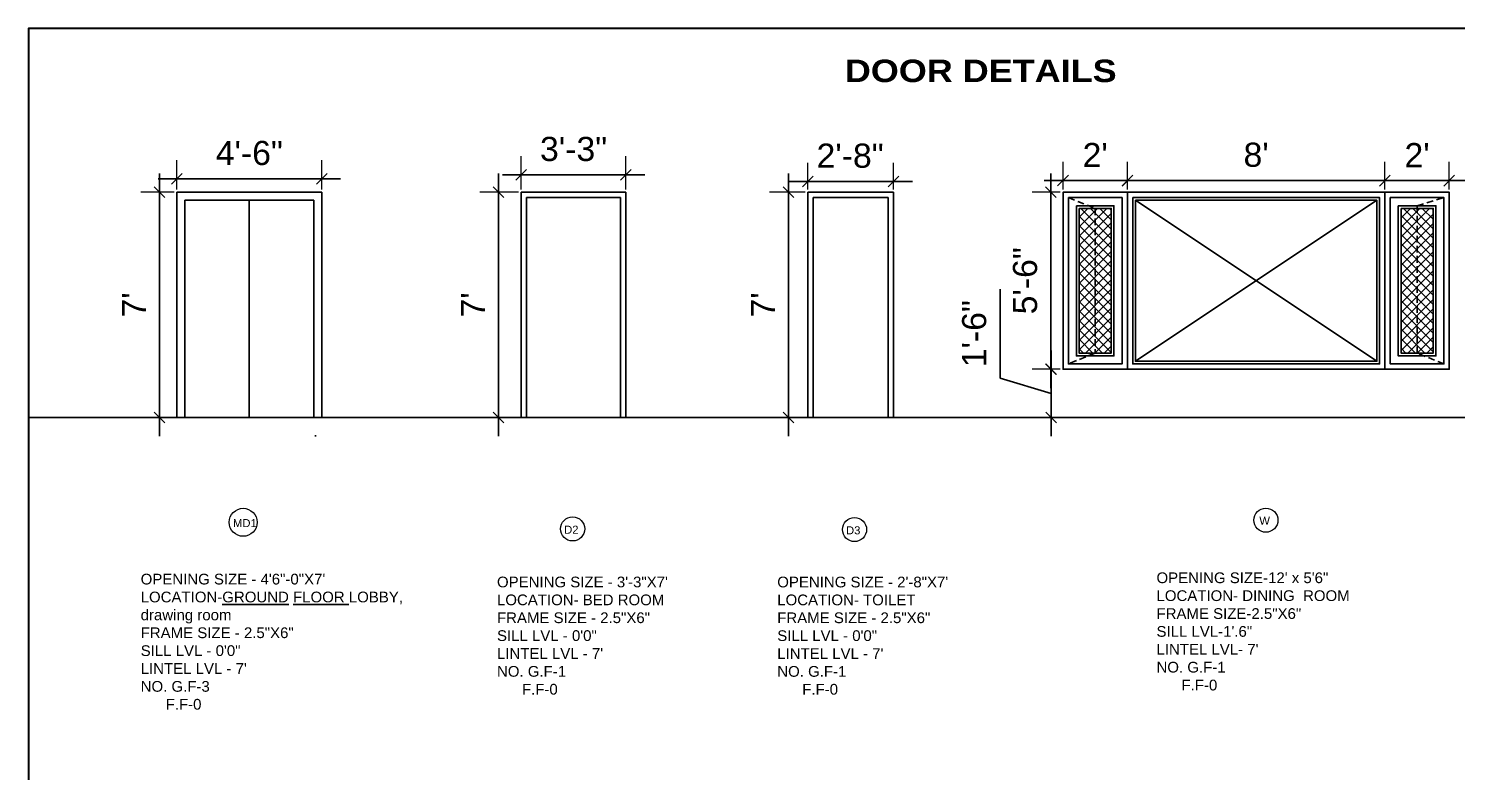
# Model space of a CAD drawing. Header units: inches. Extents: x 127248 to 130601, y 247968 to 250486.
# Drawn here: x 128430 to 128963, y 248262 to 248540 of the extents above; entities that cross this region are included whole.
import ezdxf

# ---------------------------------------------------------------- set-up
doc = ezdxf.new("R2010")
doc.units = ezdxf.units.IN
doc.header["$LTSCALE"] = 10
doc.header["$MEASUREMENT"] = 0
doc.header["$PDMODE"] = 35
doc.linetypes.add('DASHED2', pattern=[0.375, 0.25, -0.125])
doc.layers.get('0').update_dxf_attribs({"linetype": 'CONTINUOUS'})
doc.layers.get('Defpoints').update_dxf_attribs({"linetype": 'CONTINUOUS'})
doc.layers.add('DEFAULT COPY', color=7, linetype='CONTINUOUS')
for name, color, linetype, lineweight in [('dim', 7, 'CONTINUOUS', 13), ('FORMAT', 7, 'CONTINUOUS', 60), ('TEXT', 254, 'CONTINUOUS', 25), ('walls', 7, 'CONTINUOUS', 15)]:
    doc.layers.add(name, color=color, linetype=linetype, lineweight=lineweight)
doc.layers.add('dimention', color=7, linetype='CONTINUOUS', lineweight=9, true_color=0x242424)
doc.styles.add('10', font='arial.ttf', dxfattribs={"height": 9})
doc.styles.get("Standard").update_dxf_attribs({"font": 'arial.ttf', "height": 12})
doc.dimstyles.new('10', dxfattribs={"dimtxt": 6, "dimasz": 4, "dimexe": 7, "dimexo": 1, "dimgap": 5, "dimtad": 1, "dimdec": 0, "dimzin": 0, "dimdsep": 46, "dimlunit": 4, "dimtxsty": '10', "dimblk": 'OBLIQUE', "dimcen": 10, "dimdle": 7, "dimclre": 8, "dimadec": 0, "dimazin": 0, "dimtfac": 10, "dimtdec": 0, "dimtofl": 0, "dimtmove": 0, "dimatfit": 3, "dimfxl": 1, "dimtolj": 1, "dimtzin": 0, "dimlwe": 15, "dimarcsym": 0})

# ---------------------------------------------------------------- blocks, each defined once
blk = doc.blocks.new('_Oblique')
at = {"color": 0, "linetype": 'ByBlock', "lineweight": -2}
blk.add_line((-0.5, -0.5), (0.5, 0.5), dxfattribs=at)
blk = doc.blocks.new('*D115')
at = {"layer": 'Defpoints', "color": 0, "linetype": 'Continuous', "transparency": 16777216}
for p in [(128539.74, 248483.44), (128485.74, 248478.44), (128539.74, 248478.44)]:
    blk.add_point(p, dxfattribs=at)
at = {"layer": 'dimention', "color": 8, "linetype": 'Continuous', "lineweight": 15, "transparency": 16777216}
for p, q in [((128485.74, 248479.44), (128485.74, 248490.44)), ((128539.74, 248479.44), (128539.74, 248490.44))]:
    blk.add_line(p, q, dxfattribs=at)
at = {"layer": 'dimention', "color": 0, "linetype": 'Continuous', "lineweight": -2, "transparency": 16777216}
blk.add_line((128478.74, 248483.44), (128546.74, 248483.44), dxfattribs=at)
at = {"layer": 'dimention', "color": 0, "linetype": 'Continuous', "lineweight": -2, "transparency": 16777216, "xscale": 4, "yscale": 4, "zscale": 4, "rotation": 180}
blk.add_blockref('_Oblique', (128485.74, 248483.44), dxfattribs=at)
at = {"layer": 'dimention', "color": 0, "linetype": 'Continuous', "lineweight": -2, "transparency": 16777216, "xscale": 4, "yscale": 4, "zscale": 4}
blk.add_blockref('_Oblique', (128539.74, 248483.44), dxfattribs=at)
at = {"layer": 'dimention', "color": 0, "linetype": 'Continuous', "transparency": 16777216, "insert": (128512.74, 248493.04), "char_height": 9, "attachment_point": 5, "style": '10'}
blk.add_mtext('\\A1;4\'-6"', dxfattribs=at)
blk = doc.blocks.new('*D116')
at = {"layer": 'Defpoints', "color": 0, "linetype": 'Continuous', "transparency": 16777216}
for p in [(128485.74, 248478.44), (128479.24, 248394.44), (128479.24, 248394.44)]:
    blk.add_point(p, dxfattribs=at)
at = {"layer": 'dimention', "color": 0, "linetype": 'Continuous', "lineweight": -2, "transparency": 16777216}
blk.add_line((128479.24, 248485.44), (128479.24, 248387.44), dxfattribs=at)
at = {"layer": 'dimention', "color": 8, "linetype": 'Continuous', "lineweight": 15, "transparency": 16777216}
for p, q in [((128484.74, 248478.44), (128472.24, 248478.44)), ((128478.24, 248394.44), (128472.24, 248394.44))]:
    blk.add_line(p, q, dxfattribs=at)
at = {"layer": 'dimention', "color": 0, "linetype": 'Continuous', "lineweight": -2, "transparency": 16777216, "xscale": 4, "yscale": 4, "zscale": 4}
for p, rotation in [((128479.24, 248478.44), 90), ((128479.24, 248394.44), 270)]:
    blk.add_blockref('_Oblique', p, dxfattribs=dict(at, rotation=rotation))
at = {"layer": 'dimention', "color": 0, "linetype": 'Continuous', "transparency": 16777216, "insert": (128469.74, 248436.44), "char_height": 9, "attachment_point": 5, "rotation": 90, "style": '10'}
blk.add_mtext("\\A1;7'", dxfattribs=at)
blk = doc.blocks.new('*D117')
at = {"layer": 'Defpoints', "color": 0, "linetype": 'Continuous', "transparency": 16777216}
for p in [(128653.13, 248484.94), (128614.13, 248478.44), (128653.13, 248478.44)]:
    blk.add_point(p, dxfattribs=at)
at = {"layer": 'dimention', "color": 8, "linetype": 'Continuous', "lineweight": 15, "transparency": 16777216}
for p, q in [((128614.13, 248479.44), (128614.13, 248491.94)), ((128653.13, 248479.44), (128653.13, 248491.94))]:
    blk.add_line(p, q, dxfattribs=at)
at = {"layer": 'dimention', "color": 0, "linetype": 'Continuous', "lineweight": -2, "transparency": 16777216}
blk.add_line((128607.13, 248484.94), (128660.13, 248484.94), dxfattribs=at)
at = {"layer": 'dimention', "color": 0, "linetype": 'Continuous', "lineweight": -2, "transparency": 16777216, "xscale": 4, "yscale": 4, "zscale": 4, "rotation": 180}
blk.add_blockref('_Oblique', (128614.13, 248484.94), dxfattribs=at)
at = {"layer": 'dimention', "color": 0, "linetype": 'Continuous', "lineweight": -2, "transparency": 16777216, "xscale": 4, "yscale": 4, "zscale": 4}
blk.add_blockref('_Oblique', (128653.13, 248484.94), dxfattribs=at)
at = {"layer": 'dimention', "color": 0, "linetype": 'Continuous', "transparency": 16777216, "insert": (128633.63, 248494.54), "char_height": 9, "attachment_point": 5, "style": '10'}
blk.add_mtext('\\A1;3\'-3"', dxfattribs=at)
blk = doc.blocks.new('*D118')
at = {"layer": 'Defpoints', "color": 0, "linetype": 'Continuous', "transparency": 16777216}
for p in [(128614.13, 248478.44), (128605.63, 248394.44), (128614.13, 248394.44)]:
    blk.add_point(p, dxfattribs=at)
at = {"layer": 'dimention', "color": 0, "linetype": 'Continuous', "lineweight": -2, "transparency": 16777216}
blk.add_line((128605.63, 248485.44), (128605.63, 248387.44), dxfattribs=at)
at = {"layer": 'dimention', "color": 8, "linetype": 'Continuous', "lineweight": 15, "transparency": 16777216}
for p, q in [((128613.13, 248478.44), (128598.63, 248478.44)), ((128613.13, 248394.44), (128598.63, 248394.44))]:
    blk.add_line(p, q, dxfattribs=at)
at = {"layer": 'dimention', "color": 0, "linetype": 'Continuous', "lineweight": -2, "transparency": 16777216, "xscale": 4, "yscale": 4, "zscale": 4}
for p, rotation in [((128605.63, 248478.44), 90), ((128605.63, 248394.44), 270)]:
    blk.add_blockref('_Oblique', p, dxfattribs=dict(at, rotation=rotation))
at = {"layer": 'dimention', "color": 0, "linetype": 'Continuous', "transparency": 16777216, "insert": (128596.13, 248436.44), "char_height": 9, "attachment_point": 5, "rotation": 90, "style": '10'}
blk.add_mtext("\\A1;7'", dxfattribs=at)
blk = doc.blocks.new('*D119')
at = {"layer": 'Defpoints', "color": 0, "linetype": 'Continuous', "transparency": 16777216}
for p in [(128720.91, 248478.44), (128752.91, 248482.44), (128752.91, 248478.44)]:
    blk.add_point(p, dxfattribs=at)
at = {"layer": 'dimention', "color": 8, "linetype": 'Continuous', "lineweight": 15, "transparency": 16777216}
for p, q in [((128720.91, 248479.44), (128720.91, 248489.44)), ((128752.91, 248479.44), (128752.91, 248489.44))]:
    blk.add_line(p, q, dxfattribs=at)
at = {"layer": 'dimention', "color": 0, "linetype": 'Continuous', "lineweight": -2, "transparency": 16777216}
blk.add_line((128713.91, 248482.44), (128759.91, 248482.44), dxfattribs=at)
at = {"layer": 'dimention', "color": 0, "linetype": 'Continuous', "lineweight": -2, "transparency": 16777216, "xscale": 4, "yscale": 4, "zscale": 4, "rotation": 180}
blk.add_blockref('_Oblique', (128720.91, 248482.44), dxfattribs=at)
at = {"layer": 'dimention', "color": 0, "linetype": 'Continuous', "lineweight": -2, "transparency": 16777216, "xscale": 4, "yscale": 4, "zscale": 4}
blk.add_blockref('_Oblique', (128752.91, 248482.44), dxfattribs=at)
at = {"layer": 'dimention', "color": 0, "linetype": 'Continuous', "transparency": 16777216, "insert": (128736.72, 248492.04), "char_height": 9, "attachment_point": 5, "style": '10'}
blk.add_mtext('\\A1;2\'-8"', dxfattribs=at)
blk = doc.blocks.new('*D120')
at = {"layer": 'Defpoints', "color": 0, "linetype": 'Continuous', "transparency": 16777216}
for p in [(128720.91, 248478.44), (128713.72, 248394.44), (128720.91, 248394.44)]:
    blk.add_point(p, dxfattribs=at)
at = {"layer": 'dimention', "color": 0, "linetype": 'Continuous', "lineweight": -2, "transparency": 16777216}
blk.add_line((128713.72, 248485.44), (128713.72, 248387.44), dxfattribs=at)
at = {"layer": 'dimention', "color": 8, "linetype": 'Continuous', "lineweight": 15, "transparency": 16777216}
for p, q in [((128719.91, 248478.44), (128706.72, 248478.44)), ((128719.91, 248394.44), (128706.72, 248394.44))]:
    blk.add_line(p, q, dxfattribs=at)
at = {"layer": 'dimention', "color": 0, "linetype": 'Continuous', "lineweight": -2, "transparency": 16777216, "xscale": 4, "yscale": 4, "zscale": 4}
for p, rotation in [((128713.72, 248478.44), 90), ((128713.72, 248394.44), 270)]:
    blk.add_blockref('_Oblique', p, dxfattribs=dict(at, rotation=rotation))
at = {"layer": 'dimention', "color": 0, "linetype": 'Continuous', "transparency": 16777216, "insert": (128704.22, 248436.44), "char_height": 9, "attachment_point": 5, "rotation": 90, "style": '10'}
blk.add_mtext("\\A1;7'", dxfattribs=at)
blk = doc.blocks.new('*D127')
at = {"layer": 'Defpoints', "color": 0, "linetype": 'Continuous', "transparency": 16777216}
for p in [(128816.08, 248478.44), (128840.08, 248482.82), (128840.08, 248478.44)]:
    blk.add_point(p, dxfattribs=at)
at = {"layer": 'dimention', "color": 8, "linetype": 'Continuous', "lineweight": 15, "transparency": 16777216}
for p, q in [((128816.08, 248479.44), (128816.08, 248489.82)), ((128840.08, 248479.44), (128840.08, 248489.82))]:
    blk.add_line(p, q, dxfattribs=at)
at = {"layer": 'dimention', "color": 0, "linetype": 'Continuous', "lineweight": -2, "transparency": 16777216}
blk.add_line((128809.08, 248482.82), (128847.08, 248482.82), dxfattribs=at)
at = {"layer": 'dimention', "color": 0, "linetype": 'Continuous', "lineweight": -2, "transparency": 16777216, "xscale": 4, "yscale": 4, "zscale": 4, "rotation": 180}
blk.add_blockref('_Oblique', (128816.08, 248482.82), dxfattribs=at)
at = {"layer": 'dimention', "color": 0, "linetype": 'Continuous', "lineweight": -2, "transparency": 16777216, "xscale": 4, "yscale": 4, "zscale": 4}
blk.add_blockref('_Oblique', (128840.08, 248482.82), dxfattribs=at)
at = {"layer": 'dimention', "color": 0, "linetype": 'Continuous', "transparency": 16777216, "insert": (128828.08, 248492.34), "char_height": 9, "attachment_point": 5, "style": '10'}
blk.add_mtext("\\A1;2'", dxfattribs=at)
blk = doc.blocks.new('*D128')
at = {"layer": 'Defpoints', "color": 0, "linetype": 'Continuous', "transparency": 16777216}
for p in [(128936.08, 248478.44), (128960.08, 248482.78), (128960.08, 248478.44)]:
    blk.add_point(p, dxfattribs=at)
at = {"layer": 'dimention', "color": 8, "linetype": 'Continuous', "lineweight": 15, "transparency": 16777216}
for p, q in [((128936.08, 248479.44), (128936.08, 248489.78)), ((128960.08, 248479.44), (128960.08, 248489.78))]:
    blk.add_line(p, q, dxfattribs=at)
at = {"layer": 'dimention', "color": 0, "linetype": 'Continuous', "lineweight": -2, "transparency": 16777216}
blk.add_line((128929.08, 248482.78), (128967.08, 248482.78), dxfattribs=at)
at = {"layer": 'dimention', "color": 0, "linetype": 'Continuous', "lineweight": -2, "transparency": 16777216, "xscale": 4, "yscale": 4, "zscale": 4, "rotation": 180}
blk.add_blockref('_Oblique', (128936.08, 248482.78), dxfattribs=at)
at = {"layer": 'dimention', "color": 0, "linetype": 'Continuous', "lineweight": -2, "transparency": 16777216, "xscale": 4, "yscale": 4, "zscale": 4}
blk.add_blockref('_Oblique', (128960.08, 248482.78), dxfattribs=at)
at = {"layer": 'dimention', "color": 0, "linetype": 'Continuous', "transparency": 16777216, "insert": (128948.08, 248492.3), "char_height": 9, "attachment_point": 5, "style": '10'}
blk.add_mtext("\\A1;2'", dxfattribs=at)
blk = doc.blocks.new('*D129')
at = {"layer": 'Defpoints', "color": 0, "linetype": 'Continuous', "transparency": 16777216}
for p in [(128840.08, 248478.44), (128936.08, 248482.78), (128936.08, 248478.44)]:
    blk.add_point(p, dxfattribs=at)
at = {"layer": 'dimention', "color": 8, "linetype": 'Continuous', "lineweight": 15, "transparency": 16777216}
for p, q in [((128840.08, 248479.44), (128840.08, 248489.78)), ((128936.08, 248479.44), (128936.08, 248489.78))]:
    blk.add_line(p, q, dxfattribs=at)
at = {"layer": 'dimention', "color": 0, "linetype": 'Continuous', "lineweight": -2, "transparency": 16777216}
blk.add_line((128833.08, 248482.78), (128943.08, 248482.78), dxfattribs=at)
at = {"layer": 'dimention', "color": 0, "linetype": 'Continuous', "lineweight": -2, "transparency": 16777216, "xscale": 4, "yscale": 4, "zscale": 4, "rotation": 180}
blk.add_blockref('_Oblique', (128840.08, 248482.78), dxfattribs=at)
at = {"layer": 'dimention', "color": 0, "linetype": 'Continuous', "lineweight": -2, "transparency": 16777216, "xscale": 4, "yscale": 4, "zscale": 4}
blk.add_blockref('_Oblique', (128936.08, 248482.78), dxfattribs=at)
at = {"layer": 'dimention', "color": 0, "linetype": 'Continuous', "transparency": 16777216, "insert": (128888.08, 248492.38), "char_height": 9, "attachment_point": 5, "style": '10'}
blk.add_mtext("\\A1;8'", dxfattribs=at)
blk = doc.blocks.new('*D130')
at = {"layer": 'Defpoints', "color": 0, "linetype": 'Continuous', "transparency": 16777216}
for p in [(128816.08, 248478.44), (128811.56, 248412.44), (128816.08, 248412.44)]:
    blk.add_point(p, dxfattribs=at)
at = {"layer": 'dimention', "color": 0, "linetype": 'Continuous', "lineweight": -2, "transparency": 16777216}
blk.add_line((128811.56, 248485.44), (128811.56, 248405.44), dxfattribs=at)
at = {"layer": 'dimention', "color": 8, "linetype": 'Continuous', "lineweight": 15, "transparency": 16777216}
for p, q in [((128815.08, 248478.44), (128804.56, 248478.44)), ((128815.08, 248412.44), (128804.56, 248412.44))]:
    blk.add_line(p, q, dxfattribs=at)
at = {"layer": 'dimention', "color": 0, "linetype": 'Continuous', "lineweight": -2, "transparency": 16777216, "xscale": 4, "yscale": 4, "zscale": 4}
for p, rotation in [((128811.56, 248478.44), 90), ((128811.56, 248412.44), 270)]:
    blk.add_blockref('_Oblique', p, dxfattribs=dict(at, rotation=rotation))
at = {"layer": 'dimention', "color": 0, "linetype": 'Continuous', "transparency": 16777216, "insert": (128801.97, 248445.44), "char_height": 9, "attachment_point": 5, "rotation": 90, "style": '10'}
blk.add_mtext('\\A1;5\'-6"', dxfattribs=at)
blk = doc.blocks.new('*D140')
at = {"layer": 'Defpoints', "color": 0, "linetype": 'Continuous', "transparency": 16777216}
for p in [(128816.08, 248412.44), (128811.69, 248394.44), (128818.08, 248394.44)]:
    blk.add_point(p, dxfattribs=at)
at = {"layer": 'dimention', "color": 0, "linetype": 'Continuous', "lineweight": -2, "transparency": 16777216}
for p, q in [((128792.6, 248409.17), (128792.6, 248442.25)), ((128811.69, 248419.44), (128811.69, 248387.44)), ((128811.69, 248403.44), (128792.6, 248409.17))]:
    blk.add_line(p, q, dxfattribs=at)
at = {"layer": 'dimention', "color": 8, "linetype": 'Continuous', "lineweight": 15, "transparency": 16777216}
for p, q in [((128815.08, 248412.44), (128804.69, 248412.44)), ((128817.08, 248394.44), (128804.69, 248394.44))]:
    blk.add_line(p, q, dxfattribs=at)
at = {"layer": 'dimention', "color": 0, "linetype": 'Continuous', "lineweight": -2, "transparency": 16777216, "xscale": 4, "yscale": 4, "zscale": 4}
for p, rotation in [((128811.69, 248412.44), 90), ((128811.69, 248394.44), 270)]:
    blk.add_blockref('_Oblique', p, dxfattribs=dict(at, rotation=rotation))
at = {"layer": 'dimention', "color": 0, "linetype": 'Continuous', "transparency": 16777216, "insert": (128783, 248425.71), "char_height": 9, "attachment_point": 5, "rotation": 90, "style": '10'}
blk.add_mtext('\\A1;1\'-6"', dxfattribs=at)

msp = doc.modelspace()

# ---------------------------------------------------------------- hatches: boundary and pattern name
at = {"layer": 'TEXT'}
h = msp.add_hatch(dxfattribs=at)
h.set_pattern_fill('ANSI37', color=256, scale=20, style=0)
h.set_pattern_definition([(45, (120.0196, -769.8757), (-1.767766953, 1.767766953), []), (135, (120.0196, -769.8757), (-1.767766953, -1.767766953), [])])
h.paths.add_polyline_path([(128822.08, 248472.44), (128834.08, 248472.44), (128834.08, 248418.44), (128822.08, 248418.44)])
h.paths.add_polyline_path([(128942.08, 248472.44), (128954.08, 248472.44), (128954.08, 248418.44), (128942.08, 248418.44)])

# ---------------------------------------------------------------- linework, layer by layer
at = {"layer": 'DEFAULT COPY', "color": 0, "lineweight": 25}
for p, q in [((128485.74, 248478.44), (128539.74, 248478.44)), ((128485.74, 248394.44), (128485.74, 248478.44)), ((128539.74, 248478.44), (128539.74, 248394.44)), ((128614.13, 248478.44), (128653.13, 248478.44)), ((128614.13, 248394.44), (128614.13, 248478.44)), ((128653.13, 248478.44), (128653.13, 248394.44)), ((128720.91, 248478.44), (128752.91, 248478.44)), ((128720.91, 248394.44), (128720.91, 248478.44)), ((128752.91, 248478.44), (128752.91, 248394.44)), ((128488.74, 248475.44), (128536.74, 248475.44)), ((128488.74, 248394.44), (128488.74, 248475.44)), ((128512.74, 248394.44), (128512.74, 248475.44)), ((128536.74, 248475.44), (128536.74, 248394.44)), ((128616.13, 248476.44), (128651.13, 248476.44)), ((128616.13, 248394.44), (128616.13, 248476.44)), ((128651.13, 248476.44), (128651.13, 248394.44)), ((128722.91, 248476.44), (128750.91, 248476.44)), ((128722.91, 248394.44), (128722.91, 248476.44)), ((128750.91, 248476.44), (128750.91, 248394.44)), ((128843.08, 248475.44), (128933.08, 248415.44)), ((128843.08, 248415.44), (128933.08, 248475.44)), ((128653.13, 248394.44), (128614.13, 248394.44)), ((128752.91, 248394.44), (128720.91, 248394.44))]:
    msp.add_line(p, q, dxfattribs=at)
at = {"layer": 'DEFAULT COPY', "color": 0, "linetype": 'DASHED2', "lineweight": 25}
for p, q in [((128818.08, 248476.44), (128828.08, 248472.44)), ((128828.08, 248472.44), (128828.08, 248418.44)), ((128948.08, 248473.44), (128958.08, 248476.44)), ((128948.08, 248418.44), (128948.08, 248473.44)), ((128828.08, 248418.44), (128818.08, 248414.44)), ((128958.08, 248414.44), (128948.08, 248418.44))]:
    msp.add_line(p, q, dxfattribs=at)
at = {"layer": 'DEFAULT COPY', "color": 0, "lineweight": 25}
msp.add_lwpolyline([(128840.08, 248412.44), (128816.08, 248412.44), (128816.08, 248478.44), (128840.08, 248478.44)], dxfattribs=at)
for points in [[(128840.08, 248478.44), (128936.08, 248478.44), (128936.08, 248412.44), (128840.08, 248412.44)], [(128936.08, 248478.44), (128960.08, 248478.44), (128960.08, 248412.44), (128936.08, 248412.44)], [(128818.08, 248476.44), (128838.08, 248476.44), (128838.08, 248414.44), (128818.08, 248414.44)], [(128821.08, 248473.44), (128835.08, 248473.44), (128835.08, 248417.44), (128821.08, 248417.44)], [(128822.08, 248472.44), (128834.08, 248472.44), (128834.08, 248418.44), (128822.08, 248418.44)], [(128842.08, 248476.44), (128934.08, 248476.44), (128934.08, 248414.44), (128842.08, 248414.44)], [(128843.08, 248475.44), (128933.08, 248475.44), (128933.08, 248415.44), (128843.08, 248415.44)], [(128938.08, 248476.44), (128958.08, 248476.44), (128958.08, 248414.44), (128938.08, 248414.44)], [(128941.08, 248473.44), (128955.08, 248473.44), (128955.08, 248417.44), (128941.08, 248417.44)], [(128942.08, 248472.44), (128954.08, 248472.44), (128954.08, 248418.44), (128942.08, 248418.44)]]:
    msp.add_lwpolyline(points, close=True, dxfattribs=at)
at = {"layer": 'dim', "ltscale": 4}
for centre, radius in [((128891.71, 248356.15), 4.5), ((128510.45, 248355.35), 5.22), ((128633.27, 248352.9), 4.5), ((128738.36, 248352.66), 4.5)]:
    msp.add_circle(centre, radius, dxfattribs=at)
at = {"layer": 'FORMAT', "lineweight": 30}
msp.add_lwpolyline([(128430.45, 247985.38), (129231.89, 247985.38), (129231.89, 248539.5), (128430.45, 248539.5)], close=True, dxfattribs=at)
at = {"layer": 'TEXT'}
for p, q in [((128840.08, 248478.44), (128840.08, 248412.44)), ((128840.08, 248412.44), (128840.08, 248478.44)), ((128936.08, 248478.44), (128936.08, 248414.44)), ((128936.08, 248412.44), (128936.08, 248478.44)), ((128539.74, 248394.44), (128485.74, 248394.44)), ((128537.15, 248387.56), (128537.65, 248387.56))]:
    msp.add_line(p, q, dxfattribs=at)
msp.add_lwpolyline([(128840.08, 248478.44), (128936.08, 248478.44)], dxfattribs=at)
at = {"layer": 'walls', "color": 0, "lineweight": 25}
msp.add_line((128430.45, 248394.44), (129008.93, 248394.44), dxfattribs=at)

# ---------------------------------------------------------------- texts
at = {"layer": 'dim', "ltscale": 4, "char_height": 3, "width": 80.6286, "attachment_point": 1}
for s, insert in [('MD1', (128506.66, 248356.55)), ('W', (128889.27, 248357.42)), ('D2', (128630.11, 248354.1)), ('D3', (128735.19, 248353.86))]:
    msp.add_mtext(s, dxfattribs=dict(at, insert=insert))
at = {"layer": 'TEXT', "attachment_point": 1}
for s, insert, char_height, width in [('{\\fArial Black|b0|i0|c0|p34;DOOR DETAILS}', (128734.75, 248527.92), 8.3866, 151.2417), ('OPENING SIZE - 4\'6"-0"X7\'\\PLOCATION-{\\LGROUND FLOOR }LOBBY,\\Pdrawing room\\PFRAME SIZE - 2.5"X6"\\PSILL LVL - 0\'0"\\PLINTEL LVL - 7\'\\PNO. G.F-3\\P      F.F-0\\P      ', (128472.24, 248336.17), 4, 235.3549), ('{\\H1.333x;OPENING SIZE - 3\'-3"X7\'\\PLOCATION- BED ROOM\\PFRAME SIZE - 2.5"X6"\\PSILL LVL - 0\'0"\\PLINTEL LVL - 7\'\\PNO. G.F-1\\P      F.F-0\\P}      ', (128605.07, 248335.1), 3, 235.3549), ('OPENING SIZE - 2\'-8"X7\'\\PLOCATION- TOILET\\PFRAME SIZE - 2.5"X6"\\PSILL LVL - 0\'0"\\PLINTEL LVL - 7\'\\PNO. G.F-1\\P      F.F-0\\P      ', (128709.55, 248335.09), 4, 235.3549), ('OPENING SIZE-12\' x 5\'6"\\PLOCATION- DINING  ROOM\\PFRAME SIZE-2.5"X6"\\PSILL LVL-1\'.6"\\PLINTEL LVL- 7\' \\PNO. G.F-1\\P      F.F-0', (128850.93, 248336.67), 4, 235.3549)]:
    msp.add_mtext(s, dxfattribs=dict(at, insert=insert, char_height=char_height, width=width))

# ---------------------------------------------------------------- dimensions: what is measured, and where the dimension line sits
at = {"layer": 'dimention', "linetype": 'Continuous'}
for base, p1, p2, picture, middle in [((128653.13, 248484.94), (128614.13, 248478.44), (128653.13, 248478.44), '*D117', (128633.63, 248494.54)), ((128539.74, 248483.44), (128485.74, 248478.44), (128539.74, 248478.44), '*D115', (128512.74, 248493.04)), ((128840.08, 248482.82), (128816.08, 248478.44), (128840.08, 248478.44), '*D127', (128828.08, 248492.34)), ((128936.08, 248482.78), (128840.08, 248478.44), (128936.08, 248478.44), '*D129', (128888.08, 248492.38)), ((128960.08, 248482.78), (128936.08, 248478.44), (128960.08, 248478.44), '*D128', (128948.08, 248492.3))]:
    dim = msp.add_linear_dim(base=base, p1=p1, p2=p2, dimstyle='10', override={"dimtmove": 1}, dxfattribs=at)
    dim.commit()
    dim.dimension.update_dxf_attribs({"geometry": picture, "text_midpoint": middle})
dim = msp.add_linear_dim(base=(128752.91, 248482.44), p1=(128720.91, 248478.44), p2=(128752.91, 248478.44), dimstyle='10', override={"dimtmove": 1}, dxfattribs=at)
dim.commit()
dim.dimension.update_dxf_attribs({"geometry": '*D119', "text_midpoint": (128736.72, 248482.44), "dimtype": 160})
for base, p1, p2, picture, middle in [((128479.24, 248394.44), (128485.74, 248478.44), (128479.24, 248394.44), '*D116', (128469.74, 248436.44)), ((128605.63, 248394.44), (128614.13, 248478.44), (128614.13, 248394.44), '*D118', (128596.13, 248436.44)), ((128713.72, 248394.44), (128720.91, 248478.44), (128720.91, 248394.44), '*D120', (128704.22, 248436.44)), ((128811.56, 248412.44), (128816.08, 248478.44), (128816.08, 248412.44), '*D130', (128801.97, 248445.44)), ((128811.69, 248394.44), (128816.08, 248412.44), (128818.08, 248394.44), '*D140', (128783, 248414.17))]:
    dim = msp.add_linear_dim(base=base, p1=p1, p2=p2, angle=90, dimstyle='10', override={"dimtmove": 1}, dxfattribs=at)
    dim.commit()
    dim.dimension.update_dxf_attribs({"geometry": picture, "text_midpoint": middle})

doc.saveas('drawing.dxf')
